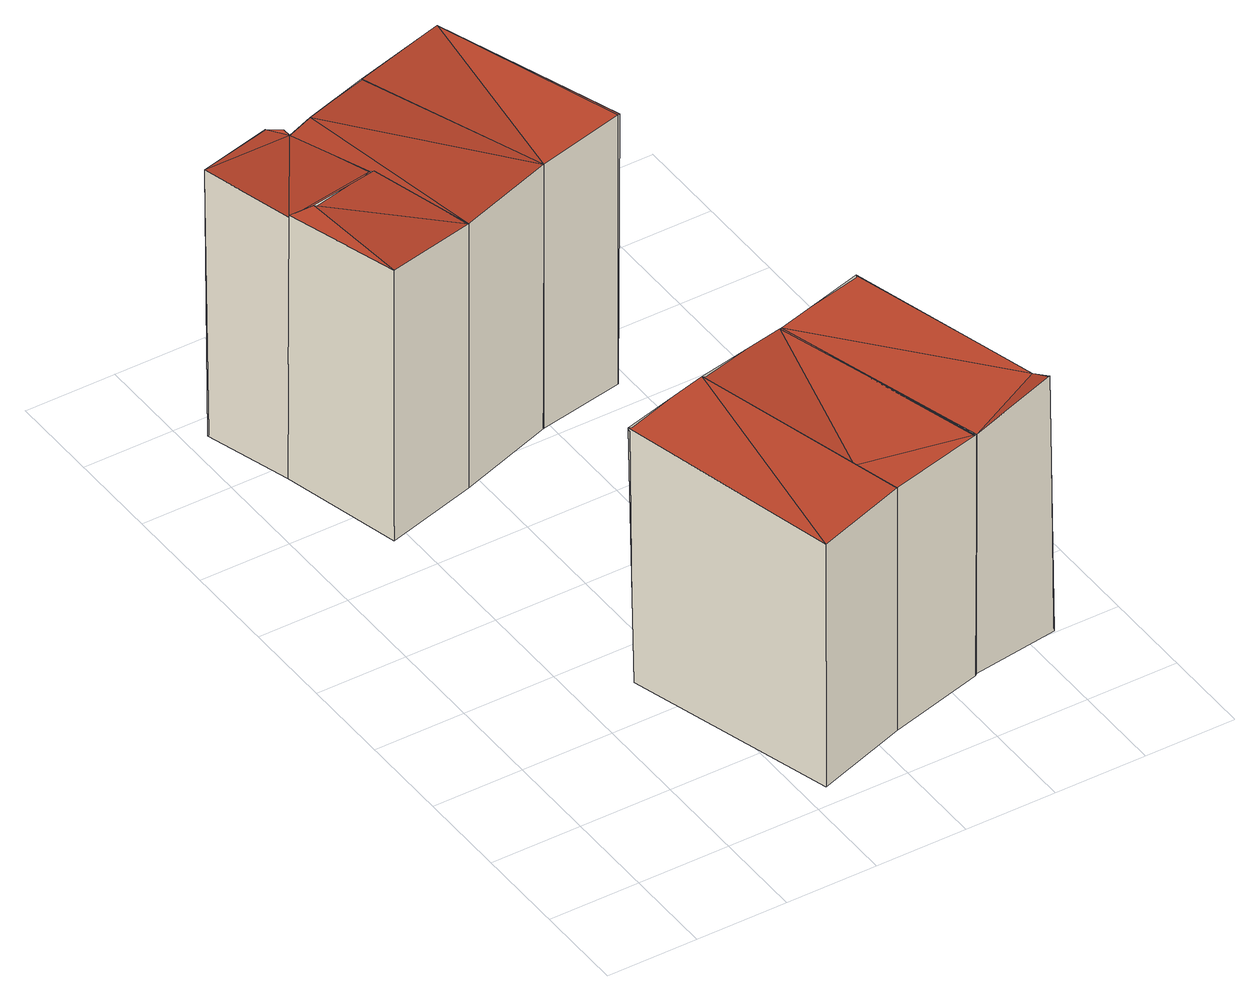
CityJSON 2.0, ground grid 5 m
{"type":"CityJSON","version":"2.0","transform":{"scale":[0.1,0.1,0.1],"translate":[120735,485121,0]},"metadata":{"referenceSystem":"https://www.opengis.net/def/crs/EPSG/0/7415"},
"CityObjects":{
"building1":{"type":"Building","attributes":{"name":"0363100012152951","tile":"120000.0 485000.0 121000.0 486000.0"},"geometry":[{"type":"MultiSurface","lod":"2","boundaries":[[[0,1,2]],[[2,1,3]],[[4,2,3,5]],[[5,3,1,6]],[[2,4,7,0]],[[6,1,0,7]]],"semantics":{"surfaces":[{"type":"RoofSurface"},{"type":"WallSurface"}],"values":[0,0,1,1,1,1]}}]},
"building2":{"type":"Building","attributes":{"name":"0363100012166458","tile":"120000.0 485000.0 121000.0 486000.0"},"geometry":[{"type":"MultiSurface","lod":"2","boundaries":[[[8,9,10]],[[11,12,13]],[[14,11,15]],[[10,16,17]],[[15,11,13]],[[12,18,13]],[[8,10,17]],[[12,19,18]],[[12,20,19]],[[8,21,9]],[[22,20,12,11,23,24]],[[25,17,16,26]],[[17,25,27,8]],[[23,21,8,27]],[[28,18,19,29]],[[13,16,15]],[[10,15,16]],[[29,20,22]],[[20,29,19]],[[18,28,26,13]],[[9,14,15,10]],[[14,9,11]],[[21,11,9]]],"semantics":{"surfaces":[{"type":"RoofSurface"},{"type":"WallSurface"}],"values":[0,0,0,0,0,0,0,0,0,0,1,1,1,1,1,1,1,1,1,1,1,1,1]}}]},
"building3":{"type":"Building","attributes":{"name":"0363100012152551","tile":"120000.0 485000.0 121000.0 486000.0"},"geometry":[{"type":"MultiSurface","lod":"2","boundaries":[[[30,1,31]],[[32,31,0]],[[30,31,32]],[[6,1,30,33]],[[31,1,6,34,7,0]],[[35,32,0,7]],[[33,30,32,35]]],"semantics":{"surfaces":[{"type":"RoofSurface"},{"type":"WallSurface"}],"values":[0,0,0,1,1,1,1]}}]},
"building4":{"type":"Building","attributes":{"name":"0363100012157182","tile":"120000.0 485000.0 121000.0 486000.0"},"geometry":[{"type":"MultiSurface","lod":"2","boundaries":[[[36,37,38]],[[37,12,8]],[[37,8,38]],[[36,12,37]],[[38,39,40,36]],[[39,38,8,27]],[[12,24,27,8]],[[37,36,41,24,12]],[[41,36,40]]],"semantics":{"surfaces":[{"type":"RoofSurface"},{"type":"WallSurface"}],"values":[0,0,0,0,1,1,1,1,1]}}]},
"building5":{"type":"Building","attributes":{"name":"0363100012159183","tile":"120000.0 485000.0 121000.0 486000.0"},"geometry":[{"type":"MultiSurface","lod":"2","boundaries":[[[42,43,32]],[[43,30,44]],[[43,44,32]],[[42,45,43]],[[46,42,32]],[[46,47,48,49,45,42]],[[35,44,30,33]],[[50,32,44,35]],[[43,51,33,30]],[[47,46,32,50]],[[51,43,45,49]]],"semantics":{"surfaces":[{"type":"RoofSurface"},{"type":"WallSurface"}],"values":[0,0,0,0,0,1,1,1,1,1,1]}}]},
"building6":{"type":"Building","attributes":{"name":"0363100012165513","tile":"120000.0 485000.0 121000.0 486000.0"},"geometry":[{"type":"MultiSurface","lod":"2","boundaries":[[[52,53,54]],[[36,38,52]],[[38,53,52]],[[53,55,54]],[[54,55,56,52]],[[38,39,55,53]],[[36,40,39,38]],[[40,36,52,56]]],"semantics":{"surfaces":[{"type":"RoofSurface"},{"type":"WallSurface"}],"values":[0,0,0,1,1,1,1,1]}}]}
},
"vertices":[
[161,26,152],[127,141,156],[111,10,151],[78,129,155],[111,10,5],[78,124,5],[127,141,6],[161,26,6],
[91,286,165],[74,341,167],[35,333,169],[74,345,164],[60,392,160],[24,337,164],[74,341,162],[35,328,164],[24,337,165],[41,273,168],[10,388,164],[52,401,161],[59,396,161],[74,341,166],[59,401,8],[74,345,7],[60,392,7],[41,273,5],[23,337,7],[91,286,6],[9,384,7],[52,396,4],
[178,153,154],[154,52,151],[214,39,152],[178,158,6],[154,52,5],[213,39,7],
[111,409,160],[74,396,162],[143,302,167],[143,302,8],[111,404,5],[74,396,5],
[261,64,151],[179,153,154],[213,39,152],[229,166,155],[265,55,154],[265,51,3],[261,64,7],[229,166,3],[214,39,8],[179,158,6],
[161,421,162],[193,315,166],[194,315,166],[193,315,4],[161,417,6]
]}
